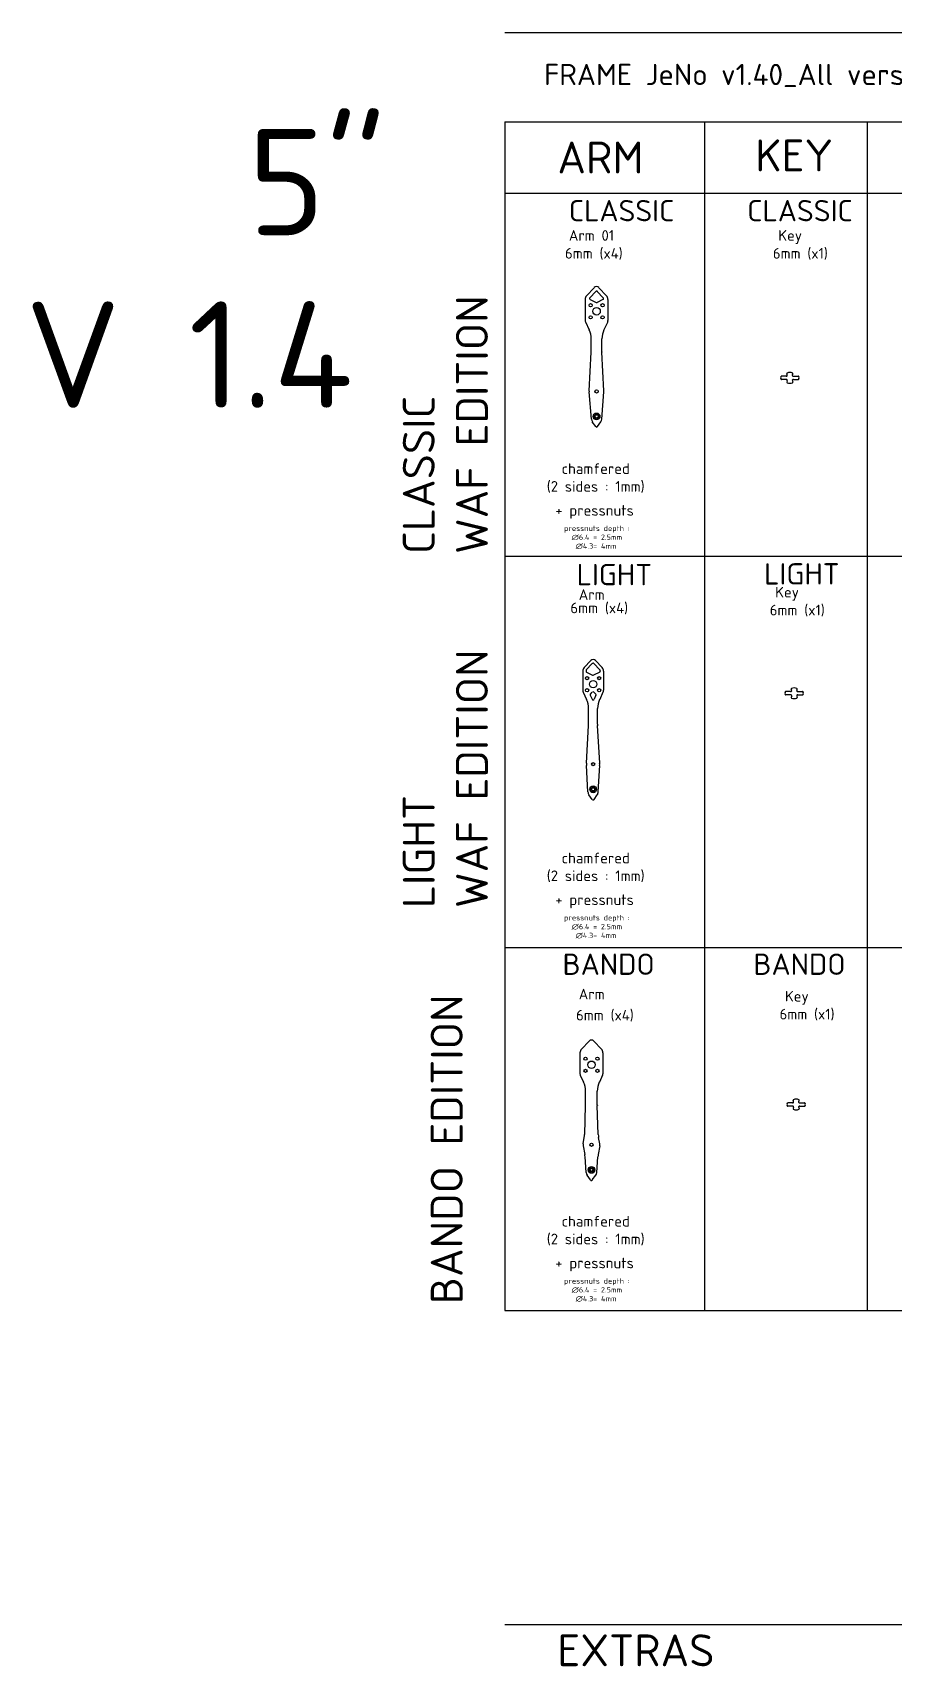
# Model space of a CAD drawing. Header units: millimetres. Extents: x -444 to 1254, y -2418 to 492.
# Drawn here: x -444 to 365, y -1043 to 492 of the extents above; entities that cross this region are included whole.
import ezdxf

# ---------------------------------------------------------------- set-up
doc = ezdxf.new("R2010")
doc.units = ezdxf.units.MM
doc.linetypes.add('JIS_09_08', pattern=[10.75, 8, -0.55, 0.55, -0.55, 0.55, -0.55])
for name, color, linetype in [('Calque1', 150, 'Continuous'), ('Calque1_chamfered', 40, 'Continuous'), ('Calque1_pocket', 10, 'Continuous')]:
    doc.layers.add(name, color=color, linetype=linetype)
doc.styles.get("Standard").update_dxf_attribs({"font": 'arial.ttf'})

msp = doc.modelspace()

# ---------------------------------------------------------------- linework, layer by layer
at = {"layer": 'Calque1'}
for p, q in [((0, 492.2), (1228.2, 492.2)), ((0, 408.4), (1252.6, 408.4)), ((0, 408.4), (0, -709)), ((187.7, 408.4), (187.7, -709)), ((340.6, 408.4), (340.6, -709)), ((0, 341.4), (879.8, 341.4)), ((84.1, 252.5), (76.9, 244.9)), ((85.6, 249), (80, 243.1)), ((87, 249), (92.6, 243.1)), ((88.5, 252.5), (95.7, 244.9)), ((75.5, 241.5), (75.5, 221.8)), ((80.3, 241.5), (85.8, 238.7)), ((92.3, 241.5), (86.7, 238.7)), ((97, 241.5), (97, 221.8)), ((75.8, 220.5), (79.4, 212.8)), ((96.8, 220.5), (93.2, 212.8)), ((81.3, 192.2), (81.3, 204.4)), ((91.3, 192.2), (91.3, 204.4)), ((79.4, 155.4), (81.3, 191.9)), ((93.2, 155.4), (91.3, 191.9)), ((264.6, 169.2), (260.1, 169.3)), ((265.6, 170.5), (265.2, 171.6)), ((270.4, 170.5), (270.7, 171.6)), ((271.3, 169.2), (275.9, 169.3)), ((81.4, 128.9), (79.4, 154.7)), ((91.1, 128.9), (93.2, 154.7)), ((264.6, 166.3), (260.1, 166.2)), ((265.6, 165), (265.2, 163.8)), ((270.4, 165), (270.7, 163.8)), ((271.3, 166.3), (275.9, 166.2)), ((85.5, 121.9), (82.3, 126.4)), ((87.1, 121.9), (90.3, 126.4)), ((0, 0), (992.4, 0)), ((0, 0), (879.8, 0)), ((80.9, -97.9), (74.7, -104.5)), ((76.4, -107.5), (76.4, -108)), ((82.3, -100.8), (76.6, -106.8)), ((83.8, -100.8), (89.5, -106.8)), ((85.2, -97.9), (91.4, -104.5)), ((89.7, -107.5), (89.7, -108)), ((73.3, -108), (73.3, -125.7)), ((76.9, -108.9), (82.6, -111.8)), ((89.2, -108.9), (83.5, -111.8)), ((92.8, -108), (92.8, -125.7)), ((73.8, -127.8), (76.9, -134.5)), ((80.4, -130.6), (82.1, -134.4)), ((80.6, -129.5), (82.3, -127.8)), ((85.5, -129.5), (83.8, -127.8)), ((85.7, -130.6), (84, -134.4)), ((92.3, -127.8), (89.2, -134.5)), ((268.7, -127.2), (264.1, -127.1)), ((268.7, -130.1), (264.1, -130.2)), ((269.7, -125.9), (269.3, -124.8)), ((269.7, -131.4), (269.3, -132.6)), ((274.4, -125.9), (274.8, -124.8)), ((274.4, -131.4), (274.8, -132.6)), ((275.4, -127.2), (279.9, -127.1)), ((275.4, -130.1), (279.9, -130.2)), ((78.8, -157.9), (78.8, -143)), ((87.3, -157.9), (87.3, -143)), ((76.9, -194.4), (78.8, -159)), ((89.2, -194.4), (87.3, -159)), ((78.2, -221.4), (76.9, -196.5)), ((87.9, -221.4), (89.2, -196.5)), ((82.2, -228.5), (79.1, -224.1)), ((83.9, -228.5), (87, -224.1)), ((0, -367.6), (879.8, -367.6)), ((79.3, -455.6), (72.1, -463.3)), ((83.7, -455.6), (90.9, -463.3)), ((70.7, -466.7), (70.7, -486.4)), ((92.2, -466.7), (92.2, -486.4)), ((71, -487.6), (74.1, -494.3)), ((92, -487.6), (88.9, -494.3)), ((76, -515.6), (76, -502.7)), ((87, -515.6), (87, -502.7)), ((75.1, -543.4), (76, -516.3)), ((87.9, -543.4), (87, -516.3)), ((270.5, -513.8), (266, -513.7)), ((270.5, -516.7), (266, -516.9)), ((271.5, -512.5), (271.1, -511.4)), ((271.5, -518.1), (271.1, -519.2)), ((276.3, -512.5), (276.6, -511.4)), ((276.3, -518.1), (276.6, -519.2)), ((277.2, -513.8), (281.8, -513.7)), ((277.2, -516.7), (281.8, -516.9)), ((73.7, -552.2), (74.7, -546.4)), ((89.3, -552.2), (88.2, -546.4)), ((73.7, -554.1), (75.2, -562.2)), ((76.6, -579.3), (75.5, -564.3)), ((86.4, -579.3), (87.5, -564.3)), ((89.3, -554.1), (87.8, -562.2)), ((80.7, -586.2), (77.5, -581.8)), ((82.3, -586.2), (85.5, -581.8)), ((0, -709), (878.8, -709)), ((0, -1004), (879.8, -1004))]:
    msp.add_line(p, q, dxfattribs=at)
for centre, radius in [((80.7, 236), 1.5), ((86.3, 230.3), 3.5), ((91.9, 236), 1.5), ((80.7, 224.6), 1.5), ((91.9, 224.6), 1.5), ((86.3, 155), 1.5), ((86.3, 131.5), 1.5), ((77.4, -114.5), 1.5), ((83.1, -120.2), 3.5), ((88.7, -114.5), 1.5), ((77.4, -125.9), 1.5), ((88.7, -125.9), 1.5), ((83.1, -195.4), 1.5), ((83.1, -219), 1.5), ((75.9, -472.2), 1.5), ((81.5, -477.9), 3.5), ((87.1, -472.2), 1.5), ((75.9, -483.6), 1.5), ((87.1, -483.6), 1.5), ((81.5, -553.1), 1.5), ((81.5, -576.7), 1.5)]:
    msp.add_circle(centre, radius, dxfattribs=at)
for centre, radius, start, end in [((86.3, 250.5), 3, 43.3504, 136.6496), ((86.3, 248.3), 1, 43.3504, 136.6496), ((80.5, 241.5), 5, 136.6496, 180), ((80.7, 242.4), 1, 136.6496, 243.2647), ((86.3, 239.6), 1, 243.2647, 296.7353), ((91.9, 242.4), 1, 296.7353, 43.3504), ((92, 241.5), 5, 0, 43.3504), ((78.5, 221.8), 3, 180, 205.0173), ((94, 221.8), 3, 334.9827, 0), ((61.3, 204.4), 20, 0, 25.0173), ((111.3, 204.4), 20, 154.9827, 180), ((76.3, 192.2), 5, 357.0258, 0), ((96.3, 192.2), 5, 180, 182.9742), ((260.1, 168.8), 0.5, 88.6322, 201.9187), ((264.6, 170.2), 1, 268.6322, 18.4473), ((265.7, 171.8), 0.5, 115.6835, 198.4473), ((268, 167), 5.76, 64.3165, 115.6835), ((271.3, 170.2), 1, 161.5527, 271.3678), ((270.3, 171.8), 0.5, 341.5527, 64.3165), ((275.9, 168.8), 0.5, 338.0813, 91.3678), ((84.4, 155.1), 5, 177.0258, 184.5137), ((88.2, 155.1), 5, 355.4863, 2.9742), ((257.4, 167.7), 2.36, 338.0813, 21.9187), ((260.1, 166.7), 0.5, 158.0813, 271.3678), ((264.6, 165.3), 1, 341.5527, 91.3678), ((265.7, 163.7), 0.5, 161.5527, 244.3165), ((268, 168.4), 5.76, 244.3165, 295.6835), ((271.3, 165.3), 1, 88.6322, 198.4473), ((270.3, 163.7), 0.5, 295.6835, 18.4473), ((275.9, 166.7), 0.5, 268.6322, 21.9187), ((278.6, 167.7), 2.36, 158.0813, 201.9187), ((86.4, 129.3), 5, 184.5137, 215.0925), ((86.2, 129.3), 5, 324.9075, 355.4863), ((86.3, 122.5), 1, 215.0925, 324.9075), ((78.3, -108), 5, 136.6496, 180), ((77.4, -107.5), 1, 136.6496, 180), ((83.1, -100), 3, 43.3504, 136.6496), ((83.1, -101.5), 1, 43.3504, 136.6496), ((88.7, -107.5), 1, 360, 43.3504), ((87.8, -108), 5, 360, 43.3504), ((77.4, -108), 1, 180, 243.2647), ((83.1, -110.9), 1, 243.2647, 296.7353), ((88.7, -108), 1, 296.7353, 360), ((78.3, -125.7), 5, 180, 205.0173), ((58.8, -143), 20, 360, 25.0173), ((81.3, -130.2), 1, 135, 205.0173), ((83.1, -134), 1, 205.0173, 334.9827), ((83.1, -128.5), 1, 45, 135), ((84.8, -130.2), 1, 334.9827, 45), ((107.3, -143), 20, 154.9827, 180), ((87.8, -125.7), 5, 334.9827, 360), ((264.1, -127.6), 0.5, 88.6322, 201.9187), ((261.5, -128.7), 2.36, 338.0813, 21.9187), ((264.1, -129.7), 0.5, 158.0813, 271.3678), ((268.7, -126.2), 1, 268.6322, 18.4473), ((268.7, -131.1), 1, 341.5527, 91.3678), ((269.8, -124.6), 0.5, 115.6835, 198.4473), ((269.8, -132.7), 0.5, 161.5527, 244.3165), ((272, -129.4), 5.76, 64.3165, 115.6835), ((272, -128), 5.76, 244.3165, 295.6835), ((275.4, -126.2), 1, 161.5527, 271.3678), ((275.4, -131.1), 1, 88.6322, 198.4473), ((274.3, -124.6), 0.5, 341.5527, 64.3165), ((274.3, -132.7), 0.5, 295.6835, 18.4473), ((280, -127.6), 0.5, 338.0813, 91.3678), ((280, -129.7), 0.5, 268.6322, 21.9187), ((282.6, -128.7), 2.36, 158.0813, 201.9187), ((58.8, -157.9), 20, 357.0258, 360), ((107.3, -157.9), 20, 180, 182.9742), ((96.9, -195.5), 20, 177.0258, 182.8781), ((69.2, -195.5), 20, 357.1219, 2.9742), ((83.2, -221.2), 5, 182.8781, 215.0925), ((83.1, -228), 1, 215.0925, 324.9075), ((82.9, -221.2), 5, 324.9075, 357.1219), ((81.5, -457.7), 3, 43.3504, 136.6496), ((75.7, -466.7), 5, 136.6496, 180), ((87.2, -466.7), 5, 0, 43.3504), ((73.7, -486.4), 3, 180, 205.0173), ((89.2, -486.4), 3, 334.9827, 0), ((56, -502.7), 20, 0, 25.0173), ((107, -502.7), 20, 154.9827, 180), ((56, -515.6), 20, 358.0693, 0), ((107, -515.6), 20, 180, 181.9307), ((265.9, -514.2), 0.5, 88.6322, 201.9187), ((265.9, -516.4), 0.5, 158.0813, 271.3678), ((263.3, -515.3), 2.36, 338.0813, 21.9187), ((270.5, -512.8), 1, 268.6322, 18.4473), ((270.5, -517.7), 1, 341.5527, 91.3678), ((271.6, -511.2), 0.5, 115.6835, 198.4473), ((271.6, -519.3), 0.5, 161.5527, 244.3165), ((273.9, -516), 5.76, 64.3165, 115.6835), ((273.9, -514.6), 5.76, 244.3165, 295.6835), ((277.2, -512.8), 1, 161.5527, 271.3678), ((277.2, -517.7), 1, 88.6322, 198.4473), ((276.2, -511.2), 0.5, 341.5527, 64.3165), ((276.2, -519.3), 0.5, 295.6835, 18.4473), ((281.8, -514.2), 0.5, 338.0813, 91.3678), ((281.8, -516.4), 0.5, 268.6322, 21.9187), ((284.5, -515.3), 2.36, 158.0813, 201.9187), ((78.6, -553.1), 5, 169.5057, 190.4943), ((55.1, -542.7), 20, 349.5057, 358.0693), ((107.9, -542.7), 20, 181.9307, 190.4943), ((84.4, -553.1), 5, 349.5057, 10.4943), ((55.5, -565.9), 20, 4.5137, 10.4943), ((107.5, -565.9), 20, 169.5057, 175.4863), ((81.6, -578.9), 5, 184.5137, 215.0925), ((81.4, -578.9), 5, 324.9075, 355.4863), ((81.5, -585.7), 1, 215.0925, 324.9075)]:
    msp.add_arc(centre, radius, start, end, dxfattribs=at)
at = {"layer": 'Calque1_pocket'}
for centre, radius in [((86.3, 131.5), 3.2), ((86.3, 131.5), 2.15), ((83.1, -219), 3.2), ((83.1, -219), 2.15), ((81.5, -576.7), 3.2), ((81.5, -576.7), 2.15)]:
    msp.add_circle(centre, radius, dxfattribs=at)

# ---------------------------------------------------------------- texts
at = {"linetype": 'JIS_09_08', "attachment_point": 1}
for s, width, insert, char_height in [('{\\fISOCPEUR|b0|i0|c0|p34;FRAME JeNo v1.40_All versions}', 689.507, (36.9, 462.9), 20), ('{\\fISOCPEUR|b0|i0|c0|p34;5"}', 327.756, (-241.5, 401.8), 100), ('{\\fISOCPEUR|b0|i0|c0|p34;ARM}', 327.756, (49.4, 389.9), 30), ('{\\fISOCPEUR|b0|i0|c0|p34;KEY}', 327.756, (235.4, 391.8), 30), ('{\\fISOCPEUR|b0|i0|c0|p34;CLASSIC}', 327.756, (60.2, 334.9), 20), ('{\\fISOCPEUR|b0|i0|c0|p34;CLASSIC}', 327.756, (227.9, 334.9), 20), ('{\\fISOCPEUR|b0|i0|c0|p34;Arm 01}', 327.756, (60.2, 306.6), 10), ('{\\fISOCPEUR|b0|i0|c0|p34;Key}', 327.756, (257.1, 306.6), 10), ('{\\fISOCPEUR|b0|i0|c0|p34;6mm (x4)}', 327.756, (56.6, 289.8), 10), ('{\\fISOCPEUR|b0|i0|c0|p34;6mm (x1)}', 327.756, (252, 289.8), 10), ('{\\fISOCPEUR|b0|i0|c0|p34;V 1.4}', 327.756, (-451, 239.6), 100), ('{\\fISOCPEUR|b0|i0|c0|p34;LIGHT}', 327.756, (67.5, -7.2), 20), ('{\\fISOCPEUR|b0|i0|c0|p34;LIGHT}', 327.756, (243.8, -6.5), 20), ('{\\fISOCPEUR|b0|i0|c0|p34;Key}', 327.756, (254.2, -28.7), 10), ('{\\fISOCPEUR|b0|i0|c0|p34;6mm (x4)}', 327.756, (61.7, -43.5), 10), ('{\\fISOCPEUR|b0|i0|c0|p34;Arm}', 327.756, (69.5, -31), 10), ('{\\fISOCPEUR|b0|i0|c0|p34;6mm (x1)}', 327.756, (249.1, -45.5), 10), ('{\\fISOCPEUR|b0|i0|c0|p34;BANDO}', 327.756, (54.3, -373.4), 20), ('{\\fISOCPEUR|b0|i0|c0|p34;BANDO}', 327.756, (233.7, -373.4), 20), ('{\\fISOCPEUR|b0|i0|c0|p34;Arm}', 327.756, (69.5, -406.5), 10), ('{\\fISOCPEUR|b0|i0|c0|p34;Key}', 327.756, (263.4, -408.5), 10), ('{\\fISOCPEUR|b0|i0|c0|p34;6mm (x4)}', 327.756, (67, -426.3), 10), ('{\\fISOCPEUR|b0|i0|c0|p34;6mm (x1)}', 327.756, (258.3, -425.3), 10), ('{\\fISOCPEUR|b0|i0|c0|p34;EXTRAS}', 327.756, (49.4, -1013.3), 30)]:
    msp.add_mtext_dynamic_manual_height_columns(s, width=width, gutter_width=12.5, heights=[0], dxfattribs=dict(at, insert=insert, char_height=char_height))
at = {"linetype": 'JIS_09_08', "char_height": 30, "attachment_point": 1, "rotation": 90}
for s, insert in [('{\\fISOCPEUR|b0|i0|c0|p34;CLASSIC \\PWAF EDITION}', (-95.9, 2.2)), ('{\\fISOCPEUR|b0|i0|c0|p34;LIGHT \\PWAF EDITION}', (-95.9, -330.6)), ('{\\fISOCPEUR|b0|i0|c0|p34;BANDO EDITION}', (-69.6, -703))]:
    msp.add_mtext_dynamic_manual_height_columns(s, width=327.756, gutter_width=12.5, heights=[0], dxfattribs=dict(at, insert=insert))
at = {"layer": 'Calque1_chamfered', "char_height": 10, "attachment_point": 1}
for insert in [(-80.4, 87.4), (-80.4, -278.6), (-80.4, -620)]:
    msp.add_mtext_dynamic_manual_height_columns('\\pi133.87807;{\\fISOCPEUR|b0|i0|c0|p34;chamfered\\P\\pi119.87807;(2 sides : 1mm)}', width=327.756, gutter_width=12.5, heights=[0], dxfattribs=dict(at, insert=insert))
at = {"layer": 'Calque1_pocket', "attachment_point": 1}
for s, width, insert, char_height in [('\\pi127.87807;{\\fISOCPEUR|b0|i0|c0|p34;+ pressnuts}', 327.756, (-80.4, 48.2), 10), ('\\pi36.45843;{\\fISOCPEUR|b0|i0|c0|p34;pressnuts depth : \\P\\pi43.70843;∅6.4 = 2.5mm\\P\\pi47.45843;∅4.3= 4mm}', 126.917, (19.2, 28.8), 5), ('\\pi127.87807;{\\fISOCPEUR|b0|i0|c0|p34;+ pressnuts}', 327.756, (-80.4, -317.8), 10), ('\\pi36.45843;{\\fISOCPEUR|b0|i0|c0|p34;pressnuts depth : \\P\\pi43.70843;∅6.4 = 2.5mm\\P\\pi47.45843;∅4.3= 4mm}', 126.917, (19.2, -337.2), 5), ('\\pi127.87807;{\\fISOCPEUR|b0|i0|c0|p34;+ pressnuts}', 327.756, (-80.4, -659.2), 10), ('\\pi36.45843;{\\fISOCPEUR|b0|i0|c0|p34;pressnuts depth : \\P\\pi43.70843;∅6.4 = 2.5mm\\P\\pi47.45843;∅4.3= 4mm}', 126.917, (19.2, -678.6), 5)]:
    msp.add_mtext_dynamic_manual_height_columns(s, width=width, gutter_width=12.5, heights=[0], dxfattribs=dict(at, insert=insert, char_height=char_height))

doc.saveas('drawing.dxf')
